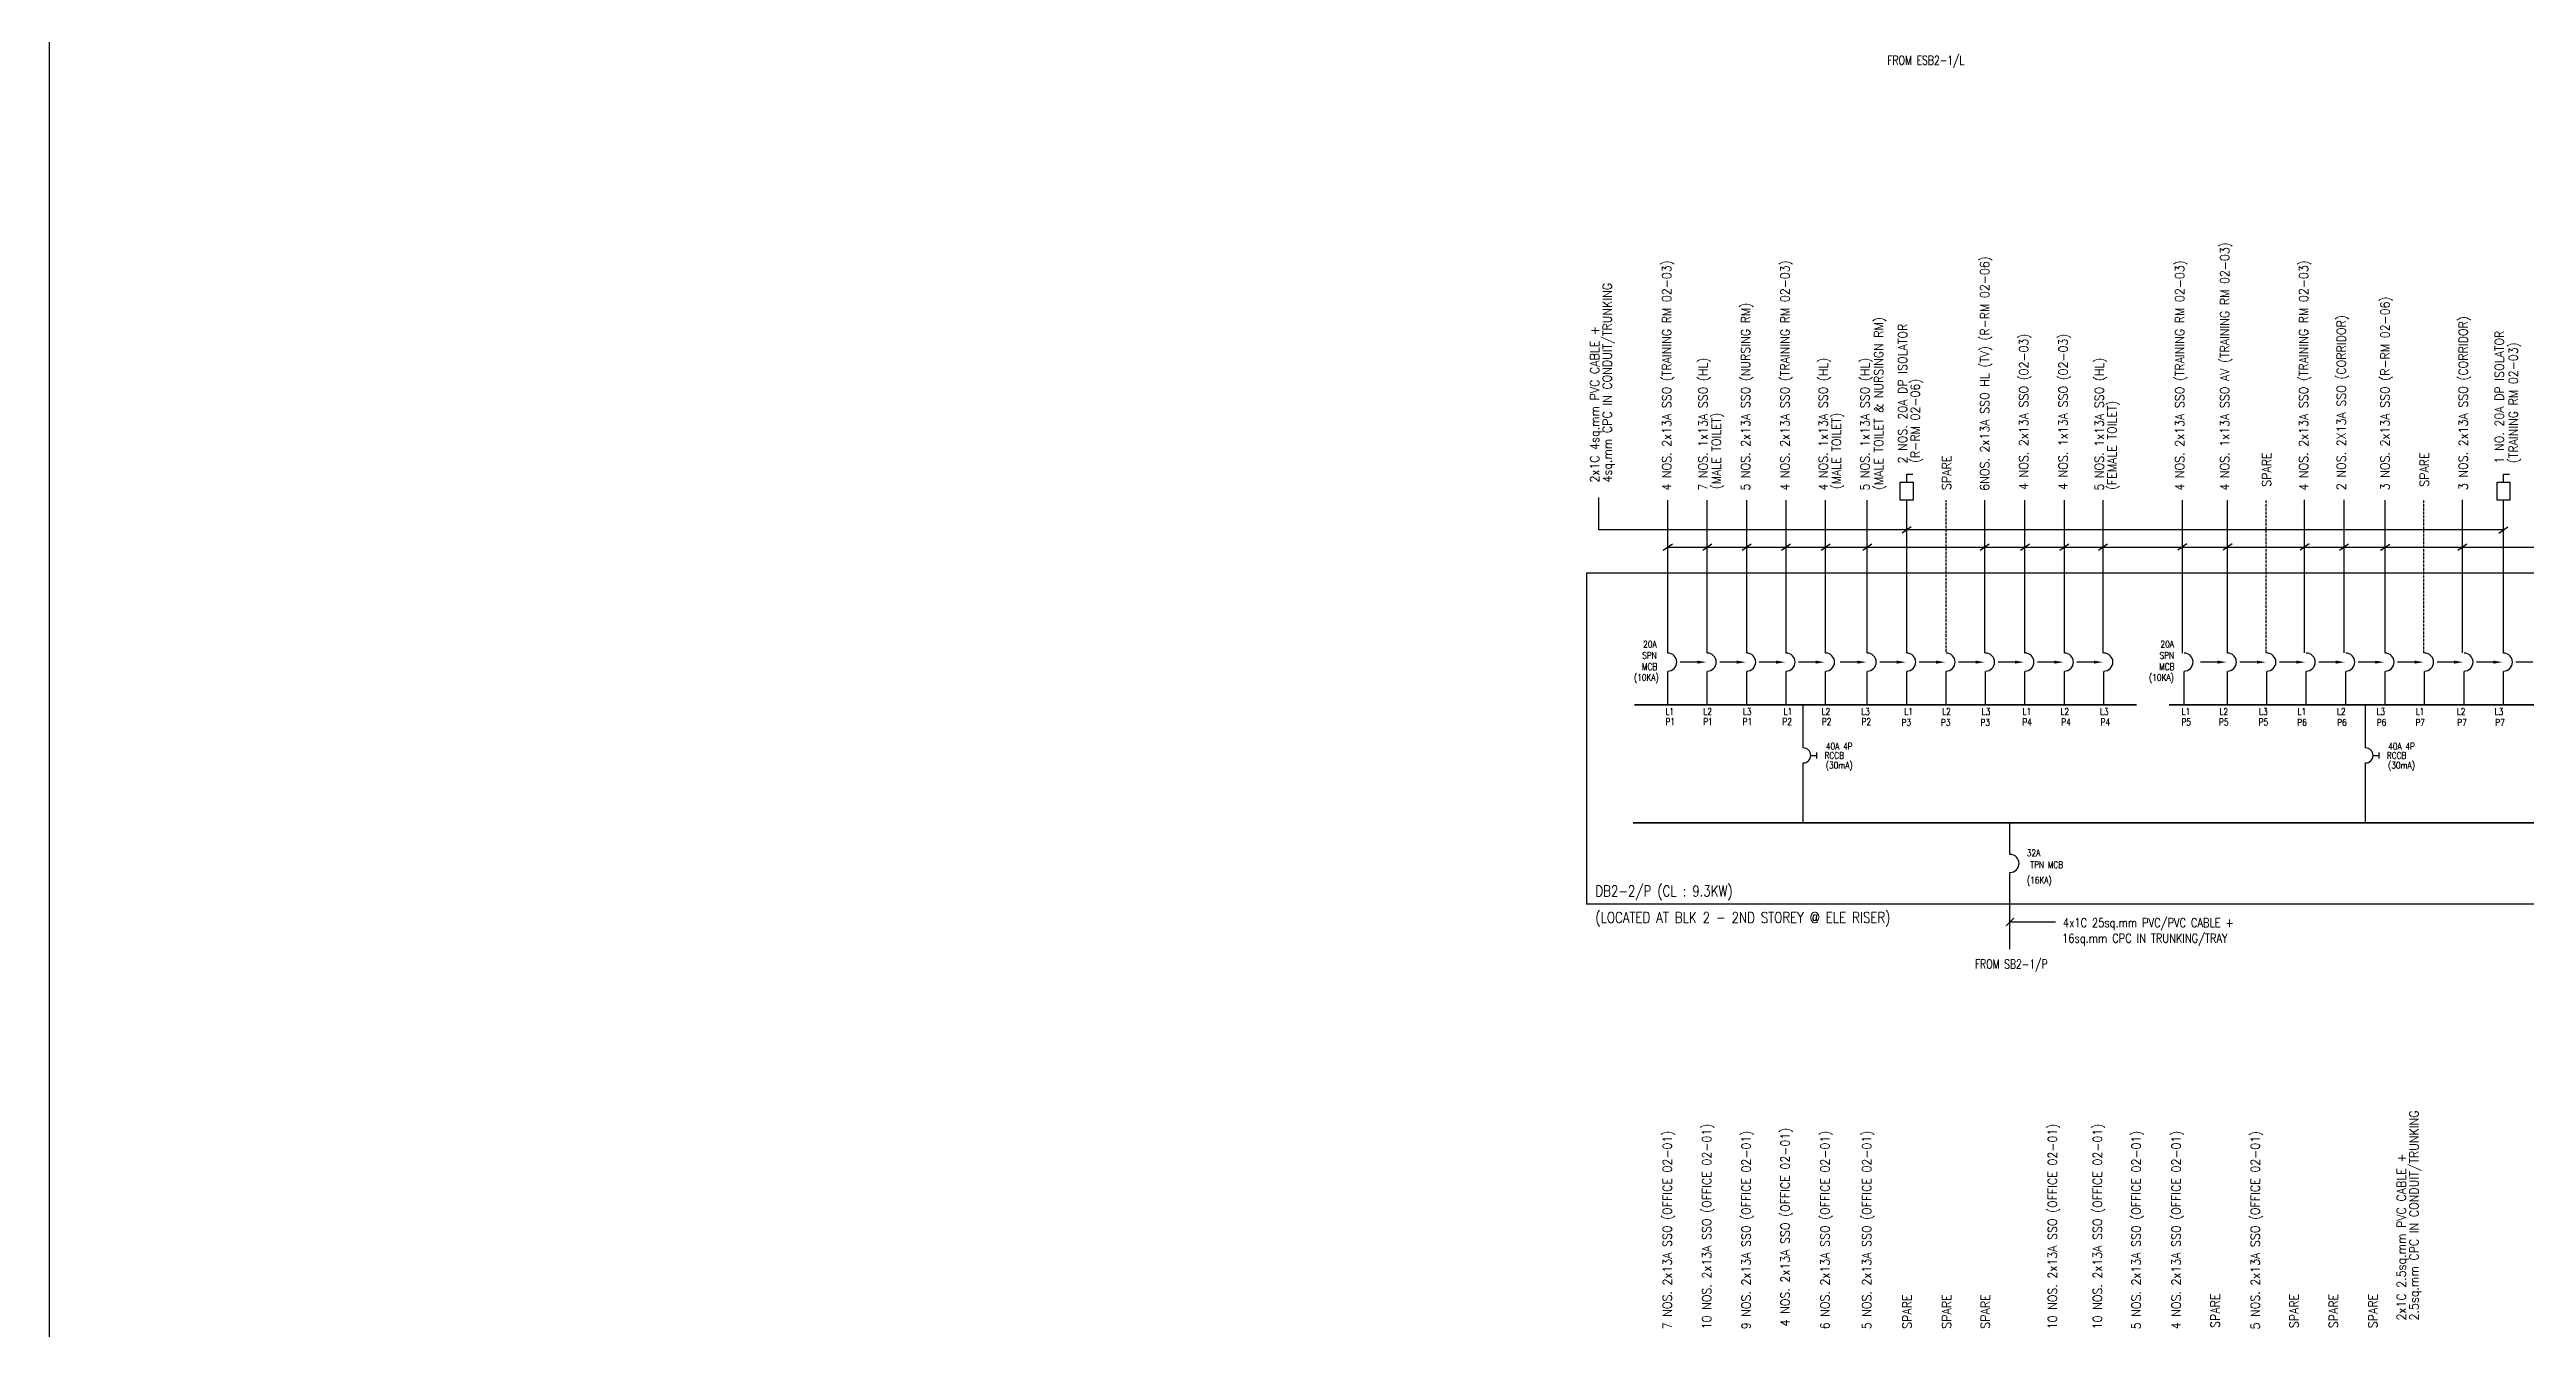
# Model space of a CAD drawing. Header units: millimetres. Extents: x 898005 to 1117654, y 253179 to 525443.
# Drawn here: x 898005 to 980397, y 348973 to 391560 of the extents above; entities that cross this region are included whole.
import ezdxf
from ezdxf.enums import TextEntityAlignment as Align

# ---------------------------------------------------------------- set-up
doc = ezdxf.new("R2010")
doc.units = ezdxf.units.MM
doc.header["$LTSCALE"] = 0.01
doc.linetypes.add('DASHED', pattern=[19.05, 12.7, -6.35])
doc.linetypes.add('{ -E- }', pattern=[0])
doc.styles.add('100', font='romans.shx', dxfattribs={"width": 0.8, "height": 250})
doc.styles.add('A2', font='SIMPLEX.shx', dxfattribs={"width": 0.95, "height": 190})
doc.styles.add('PwNote', font='Romans.shx', dxfattribs={"width": 0.75, "bigfont": 'Special.shx'})

msp = doc.modelspace()

# ---------------------------------------------------------------- linework, layer by layer
at = {"linetype": '{ -E- }'}
for p, q in [((951835, 371477), (951835, 376567)), ((953146, 371477), (953146, 376567)), ((954458, 371477), (954458, 376567)), ((955770, 371477), (955770, 376567)), ((957081, 371477), (957081, 376567)), ((958469, 371477), (958469, 376567)), ((959781, 371477), (959781, 376567)), ((962379, 371478), (962379, 376568)), ((963715, 371477), (963715, 376567)), ((965027, 371477), (965027, 376567)), ((966314, 371478), (966314, 376568)), ((968952, 371480), (968952, 376569)), ((970450, 371477), (970450, 376567)), ((973019, 371482), (973019, 376572)), ((974331, 371482), (974331, 376572)), ((975696, 371477), (975696, 376567)), ((978266, 371482), (978266, 376572)), ((979631, 371477), (979631, 376567)), ((963217, 364781), (963217, 365828)), ((963217, 361622), (963217, 364181))]:
    msp.add_line(p, q, dxfattribs=at)
at = {"linetype": 'DASHED', "ltscale": 20}
for p, q in [((961092, 371477), (961092, 376567)), ((971737, 371478), (971737, 376568)), ((976983, 371478), (976983, 376568))]:
    msp.add_line(p, q, dxfattribs=at)
for p, q in [((951684, 374903), (951986, 375112)), ((952996, 374903), (953297, 375112)), ((954307, 374903), (954609, 375112)), ((955619, 374903), (955920, 375112)), ((956931, 374903), (957232, 375112)), ((958324, 374907), (958626, 375116)), ((959631, 375478), (959933, 375688)), ((962228, 374904), (962530, 375113)), ((963565, 374904), (963866, 375113)), ((964876, 374904), (965178, 375113)), ((966163, 374904), (966465, 375113)), ((968802, 374911), (969103, 375120)), ((970311, 374911), (970612, 375120)), ((972869, 374913), (973170, 375123)), ((974180, 374903), (974482, 375112)), ((975546, 374898), (975847, 375107)), ((978115, 374903), (978417, 375112)), ((979480, 375473), (979782, 375682)), ((951835, 369758), (951835, 370865)), ((952815, 371177), (952251, 371177)), ((953146, 369758), (953146, 370865)), ((954127, 371177), (953562, 371177)), ((954458, 369758), (954458, 370865)), ((955439, 371177), (954874, 371177)), ((955770, 369758), (955770, 370865)), ((956750, 371177), (956186, 371177)), ((957081, 369758), (957081, 370865)), ((958138, 371177), (957573, 371177)), ((958469, 369758), (958469, 370865)), ((959450, 371177), (958885, 371177)), ((959781, 369758), (959781, 370865)), ((960761, 371177), (960196, 371177)), ((961092, 369758), (961092, 370865)), ((962073, 371177), (961508, 371177)), ((962404, 369758), (962404, 370865)), ((963384, 371177), (962820, 371177)), ((963715, 369758), (963715, 370865)), ((964696, 371177), (964131, 371177)), ((965027, 369758), (965027, 370865)), ((966008, 371177), (965443, 371177)), ((966339, 369758), (966339, 370865)), ((969006, 369758), (969006, 370865)), ((970119, 371177), (969554, 371177)), ((970450, 369758), (970450, 370865)), ((971430, 371177), (970866, 371177)), ((971761, 369758), (971761, 370865)), ((972742, 371177), (972177, 371177)), ((973073, 369758), (973073, 370865)), ((974054, 371177), (973489, 371177)), ((974385, 369758), (974385, 370865)), ((975365, 371177), (974801, 371177)), ((975696, 369758), (975696, 370865)), ((976677, 371177), (976112, 371177)), ((977008, 369758), (977008, 370865)), ((977989, 371177), (977424, 371177)), ((978320, 369758), (978320, 370865)), ((979300, 371177), (978736, 371177)), ((979631, 369758), (979631, 370865)), ((980612, 371177), (980047, 371177)), ((956339, 368323), (956339, 369758)), ((975043, 368323), (975043, 369758)), ((956339, 365828), (956339, 367823)), ((956589, 368073), (956789, 368073)), ((956789, 367973), (956789, 368173)), ((975043, 365828), (975043, 367823)), ((975293, 368073), (975493, 368073)), ((975493, 367973), (975493, 368173)), ((963092, 362404), (963342, 362654)), ((964736, 362529), (963217, 362529))]:
    msp.add_line(p, q)
at = {"linetype": '{ -E- }', "ltscale": 1.5}
for p, q in [((986049, 374140), (949127, 374140)), ((986049, 363126), (949127, 363126))]:
    msp.add_line(p, q, dxfattribs=at)
at = {"color": 2}
msp.add_lwpolyline([(898005, 434682), (1117654, 434682), (1117654, 253179), (898005, 253179)], close=True, dxfattribs=at)
at = {"color": 7}
for points in [[(959781, 377169), (959781, 377430), (959987, 377430)], [(979631, 377169), (979631, 377430), (979838, 377430)]]:
    msp.add_lwpolyline(points, dxfattribs=at)
at = {"linetype": '{ -E- }'}
msp.add_lwpolyline([(979631, 375582), (949540, 375582), (949540, 376653)], dxfattribs=at)
at = {"linetype": '{ -E- }', "ltscale": 1.5}
for points in [[(951835, 375007), (984893, 375007), (984893, 376795)], [(949127, 374140), (949127, 363126)]]:
    msp.add_lwpolyline(points, dxfattribs=at)
at = {"color": 7}
for points in [[(959568, 377169), (959993, 377169), (959993, 376567), (959568, 376567)], [(979419, 377169), (979844, 377169), (979844, 376567), (979419, 376567)]]:
    msp.add_lwpolyline(points, close=True, dxfattribs=at)
at = {"const_width": 50}
for points in [[(950721, 369758), (967431, 369758)], [(968501, 369758), (984439, 369758)], [(950674, 365828), (984244, 365828)]]:
    msp.add_lwpolyline(points, dxfattribs=at)
for centre, radius in [((951835, 371177), 300), ((953146, 371177), 300), ((954458, 371177), 300), ((955770, 371177), 300), ((957081, 371177), 300), ((958469, 371177), 300), ((959781, 371177), 300), ((961092, 371177), 300), ((962404, 371177), 300), ((963715, 371177), 300), ((965027, 371177), 300), ((966339, 371177), 300), ((969006, 371177), 300), ((970450, 371177), 300), ((971761, 371177), 300), ((973073, 371177), 300), ((974385, 371177), 300), ((975696, 371177), 300), ((977008, 371177), 300), ((978320, 371177), 300), ((979631, 371177), 300), ((956339, 368073), 250), ((975043, 368073), 250), ((963217, 364481), 300)]:
    msp.add_arc(centre, radius, 270, 90)
for points in [[(952815, 371227), (953115, 371177), (952815, 371127)], [(954127, 371227), (954427, 371177), (954127, 371127)], [(955439, 371227), (955739, 371177), (955439, 371127)], [(956750, 371227), (957050, 371177), (956750, 371127)], [(958138, 371227), (958438, 371177), (958138, 371127)], [(959450, 371227), (959750, 371177), (959450, 371127)], [(960761, 371227), (961061, 371177), (960761, 371127)], [(962073, 371227), (962373, 371177), (962073, 371127)], [(963384, 371227), (963684, 371177), (963384, 371127)], [(964696, 371227), (964996, 371177), (964696, 371127)], [(966008, 371227), (966308, 371177), (966008, 371127)], [(970119, 371227), (970419, 371177), (970119, 371127)], [(971430, 371227), (971730, 371177), (971430, 371127)], [(972742, 371227), (973042, 371177), (972742, 371127)], [(974054, 371227), (974354, 371177), (974054, 371127)], [(975365, 371227), (975665, 371177), (975365, 371127)], [(976677, 371227), (976977, 371177), (976677, 371127)], [(977989, 371227), (978289, 371177), (977989, 371127)], [(979300, 371227), (979600, 371177), (979300, 371127)]]:
    msp.add_solid(points)

# ---------------------------------------------------------------- texts
for s, height, style, width, p in [('FROM ESB2-1/L', 300, 'PwNote', 0.75, (959134, 391054, 0)), ('20A', 225, '100', 0.8, (951015, 371662)), ('20A', 225, '100', 0.8, (968222, 371662)), ('MCB', 225, '100', 0.8, (950975, 370912)), ('SPN', 225, '100', 0.8, (950983, 371287)), ('MCB', 225, '100', 0.8, (968181, 370912)), ('SPN', 225, '100', 0.8, (968189, 371287)), ('L1', 225, '100', 0.8, (951756, 369418)), ('P1', 225, '100', 0.8, (951757, 369082)), ('P1', 225, '100', 0.8, (953012, 369082)), ('L2', 225, '100', 0.8, (953015, 369418)), ('P1', 225, '100', 0.8, (954323, 369082)), ('L3', 225, '100', 0.8, (954330, 369418)), ('P2', 225, '100', 0.8, (955646, 369082)), ('L1', 225, '100', 0.8, (955691, 369418)), ('L2', 225, '100', 0.8, (956950, 369418)), ('P2', 225, '100', 0.8, (956957, 369082)), ('L3', 225, '100', 0.8, (958265, 369418)), ('P2', 225, '100', 0.8, (958280, 369082)), ('P3', 225, '100', 0.8, (959611, 369057)), ('L1', 225, '100', 0.8, (959702, 369418)), ('P3', 225, '100', 0.8, (960923, 369057)), ('L2', 225, '100', 0.8, (960961, 369418)), ('P3', 225, '100', 0.8, (962234, 369057)), ('L3', 225, '100', 0.8, (962276, 369418)), ('P4', 225, '100', 0.8, (963630, 369074)), ('L1', 225, '100', 0.8, (963637, 369418)), ('L2', 225, '100', 0.8, (964896, 369418)), ('P4', 225, '100', 0.8, (964920, 369074)), ('L3', 225, '100', 0.8, (966211, 369418)), ('P4', 225, '100', 0.8, (966234, 369074)), ('P5', 225, '100', 0.8, (968921, 369074)), ('L1', 225, '100', 0.8, (968928, 369418)), ('P5', 225, '100', 0.8, (970171, 369074)), ('L2', 225, '100', 0.8, (970187, 369418)), ('P5', 225, '100', 0.8, (971491, 369074)), ('L3', 225, '100', 0.8, (971502, 369418)), ('P6', 225, '100', 0.8, (972771, 369057)), ('L1', 225, '100', 0.8, (972782, 369418)), ('L2', 225, '100', 0.8, (974094, 369418)), ('P6', 225, '100', 0.8, (974101, 369057)), ('L3', 225, '100', 0.8, (975406, 369418)), ('P6', 225, '100', 0.8, (975419, 369057)), ('P7', 225, '100', 0.8, (976706, 369057)), ('L1', 225, '100', 0.8, (976717, 369418)), ('L2', 225, '100', 0.8, (978082, 369418)), ('P7', 225, '100', 0.8, (978093, 369057)), ('L3', 225, '100', 0.8, (979340, 369418)), ('P7', 225, '100', 0.8, (979357, 369057)), ('FROM SB2-1/P', 300, 'PwNote', 0.75, (962049, 360981))]:
    msp.add_text(s, height=height, dxfattribs=dict(style=style, width=width)).set_placement(p)
for s, height, rotation, style, width, p in [('4 NOS. 1x13A SSO AV (TRAINING RM 02-03) ', 300, 90, 'A2', 0.9, (970509, 376884)), ('4 NOS. 2x13A SSO (TRAINING RM 02-03) ', 300, 90, 'A2', 0.9, (951947, 376882)), ('4 NOS. 2x13A SSO (TRAINING RM 02-03) ', 300, 90, 'A2', 0.9, (955882, 376882)), ('6NOS. 2x13A SSO HL (TV) (R-RM 02-06) ', 300, 90, 'A2', 0.9, (962525, 376879)), ('4 NOS. 2x13A SSO (TRAINING RM 02-03) ', 300, 90, 'A2', 0.9, (969013, 376884)), ('4 NOS. 2x13A SSO (TRAINING RM 02-03) ', 300, 90, 'A2', 0.9, (973132, 376884)), ('4sq.mm CPC IN CONDUIT/TRUNKING', 300, 90, 'A2', 0.9, (949969, 377152)), ('3 NOS. 2x13A SSO (R-RM 02-06) ', 300, 90, 'A2', 0.9, (975842, 376894)), ('2x1C 4sq.mm PVC CABLE +', 300, 90, 'A2', 0.9, (949550, 377152)), ('5 NOS. 2x13A SSO (NURSING RM) ', 300, 90, 'A2', 0.9, (954570, 376882)), ('(MALE TOILET & NURSINGN RM)', 300, 90, 'A2', 0.9, (959000, 376902, -46506)), ('2 NOS. 20A DP ISOLATOR', 300, 90, 'A2', 0.9, (959794, 377786)), ('2 NOS. 2X13A SSO (CORRIDOR)', 300, 90, 'A2', 0.9, (974388, 376899)), ('3 NOS. 2x13A SSO (CORRIDOR)', 300, 90, 'A2', 0.9, (978442, 376900, -46506)), ('4 NOS. 2x13A SSO (02-03) ', 300, 90, 'A2', 0.9, (963823, 376907)), ('4 NOS. 1x13A SSO (02-03) ', 300, 90, 'A2', 0.9, (965135, 376907)), ('1 NO. 20A DP ISOLATOR', 300, 90, 'A2', 0.9, (979645, 377786)), ('(TRAINING RM 02-03)', 300, 90, 'A2', 0.9, (980107, 377798)), ('7 NOS. 1x13A SSO (HL) ', 300, 90, 'A2', 0.9, (953158, 376882)), ('4 NOS. 1x13A SSO (HL) ', 300, 90, 'A2', 0.9, (957155, 376882)), ('5 NOS. 1x13A SSO (HL) ', 300, 90, 'A2', 0.9, (958542, 376882)), ('5 NOS. 1x13A SSO (HL) ', 300, 90, 'A2', 0.9, (966336, 376883)), ('(R-RM 02-06)', 300, 90, 'A2', 0.9, (960214, 377805)), ('(FEMALE TOILET)', 300, 90, 'A2', 0.9, (966758, 376904, -46506)), ('(MALE TOILET)', 300, 90, 'A2', 0.9, (953598, 376930, -46506)), ('(MALE TOILET)', 300, 90, 'A2', 0.9, (957594, 376930, -46506)), ('SPARE', 300, 90, 'A2', 0.9, (961257, 376902)), ('SPARE', 300, 90, 'A2', 0.9, (971902, 377008)), ('SPARE', 300, 90, 'A2', 0.9, (977148, 377011)), ('(10KA)', 225, 360, '100', 0.8, (950709, 370555)), ('(10KA)', 225, 360, '100', 0.8, (967842, 370555)), ('4x1C 25sq.mm PVC/PVC CABLE +', 300, 360, 'PwNote', 0.8, (964978, 362356)), ('16sq.mm CPC IN TRUNKING/TRAY', 300, 360, 'PwNote', 0.8, (964952, 361840)), ('2.5sq.mm CPC IN CONDUIT/TRUNKING', 300, 90, 'A2', 0.9, (976806, 349271)), ('7 NOS. 2x13A SSO (OFFICE 02-01) ', 300, 90, 'A2', 0.9, (951966, 348976)), ('10 NOS. 2x13A SSO (OFFICE 02-01) ', 300, 90, 'A2', 0.9, (953278, 348976)), ('9 NOS. 2x13A SSO (OFFICE 02-01) ', 300, 90, 'A2', 0.9, (954589, 348976)), ('4 NOS. 2x13A SSO (OFFICE 02-01) ', 300, 90, 'A2', 0.9, (955888, 349074)), ('6 NOS. 2x13A SSO (OFFICE 02-01) ', 300, 90, 'A2', 0.9, (957212, 348976)), ('5 NOS. 2x13A SSO (OFFICE 02-01) ', 300, 90, 'A2', 0.9, (958600, 348976)), ('10 NOS. 2x13A SSO (OFFICE 02-01) ', 300, 90, 'A2', 0.9, (964779, 348976)), ('10 NOS. 2x13A SSO (OFFICE 02-01) ', 300, 90, 'A2', 0.9, (966277, 348976)), ('5 NOS. 2x13A SSO (OFFICE 02-01) ', 300, 90, 'A2', 0.9, (967563, 348977)), ('4 NOS. 2x13A SSO (OFFICE 02-01) ', 300, 90, 'A2', 0.9, (968894, 348977)), ('5 NOS. 2x13A SSO (OFFICE 02-01) ', 300, 90, 'A2', 0.9, (971523, 348971)), ('2x1C 2.5sq.mm PVC CABLE +', 300, 90, 'A2', 0.9, (976387, 349271)), ('SPARE', 300, 90, 'A2', 0.9, (959946, 348992)), ('SPARE', 300, 90, 'A2', 0.9, (961257, 348997)), ('SPARE', 300, 90, 'A2', 0.9, (962544, 348997)), ('SPARE', 300, 90, 'A2', 0.9, (970192, 349024)), ('SPARE', 300, 90, 'A2', 0.9, (972815, 349014)), ('SPARE', 300, 90, 'A2', 0.9, (974127, 349014)), ('SPARE', 300, 90, 'A2', 0.9, (975438, 349014))]:
    msp.add_text(s, height=height, rotation=rotation, dxfattribs=dict(style=style, width=width)).set_placement(p)
at = {"style": '100', "width": 0.8}
for s, p in [('40A 4P ', (957599, 368379)), ('40A 4P ', (976303, 368379)), ('RCCB', (957371, 368071)), ('(30mA)', (957537, 367730)), ('RCCB', (976075, 368071)), ('(30mA)', (976241, 367730)), ('32A ', (964063, 364831)), ('TPN MCB', (964440, 364436)), ('(16KA)', (964192, 363908))]:
    msp.add_text(s, height=225, dxfattribs=at).set_placement(p, align=Align.MIDDLE)
at = {"ltscale": 1.5, "style": 'PwNote', "width": 0.8}
for s, p in [('DB2-2/P (CL : 9.3KW)', (949425, 363381)), ('(LOCATED AT BLK 2 - 2ND STOREY @ ELE RISER)', (949425, 362500))]:
    msp.add_text(s, height=360, dxfattribs=at).set_placement(p)

doc.saveas('drawing.dxf')
